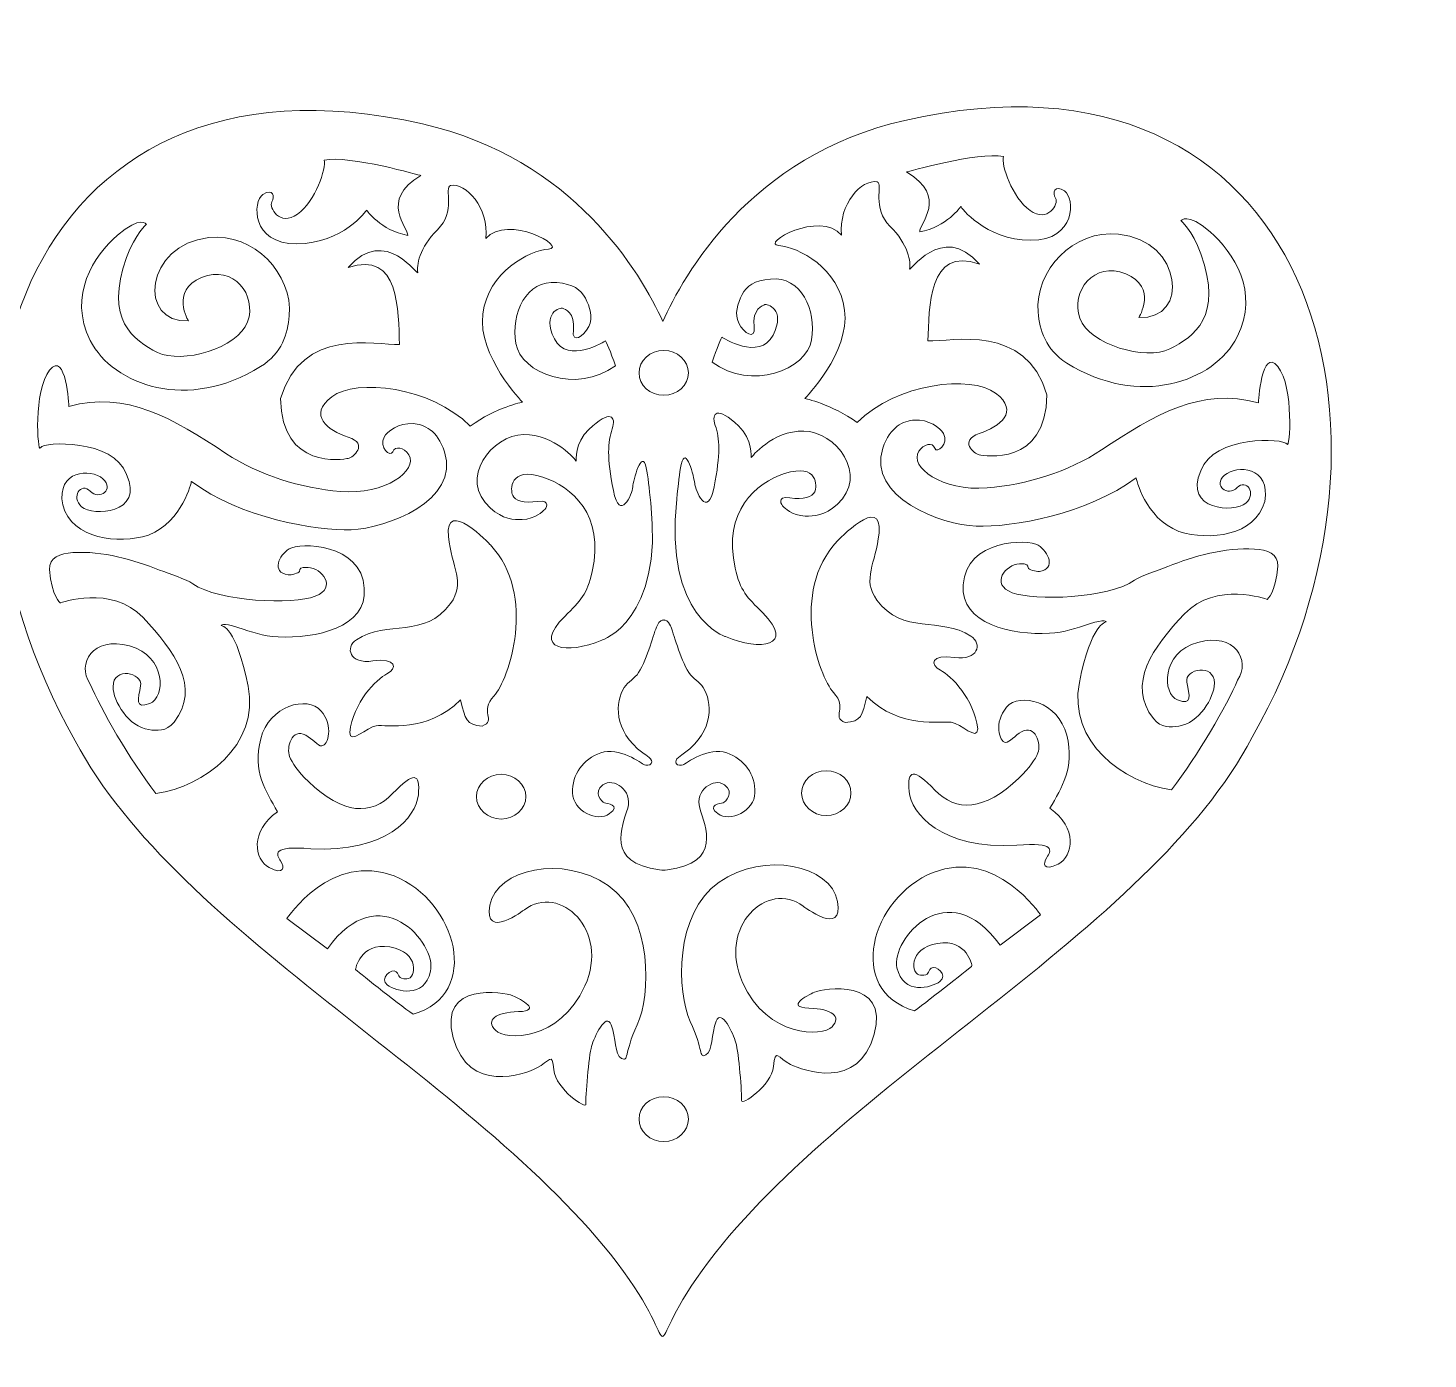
# Model space of a CAD drawing. Header units: millimetres. Extents: x -107 to 108, y -104 to 103.
# Drawn here: x 51.5 to 107.6, y 48.7 to 102 of the extents above; entities that cross this region are included whole.
import ezdxf

# ---------------------------------------------------------------- set-up
doc = ezdxf.new("R2010")
doc.units = ezdxf.units.MM
doc.header["$MEASUREMENT"] = 0
doc.layers.add('layer 1', color=7, linetype='Continuous')

msp = doc.modelspace()

# ---------------------------------------------------------------- linework, layer by layer
at = {"layer": 'layer 1', "color": 23, "lineweight": 9}
for points, knots in [([(76.9535, 90.2838), (76.0746, 92.2173), (73.3918, 96.8215), (67.3271, 98.2044), (67.3271, 98.2044), (51.0942, 101.9057), (46.3744, 85.895), (53.4133, 73.4947), (53.4133, 73.4947), (57.5365, 65.6742), (69.9316, 59.6894), (75.3791, 52.2277), (75.3791, 52.2277), (77.8961, 48.7799), (75.968, 48.7289), (78.5187, 52.2698), (78.5187, 52.2698), (83.9278, 59.7782), (96.4154, 65.7816), (100.5571, 73.637), (100.5571, 73.637), (107.596, 86.0374), (102.8762, 102.048), (86.6433, 98.3468), (86.6433, 98.3468), (80.4237, 96.9285), (77.7614, 92.1227), (76.9535, 90.2838)], [0, 0, 0, 0, 0.125, 0.125, 0.125, 0.125, 0.25, 0.25, 0.25, 0.25, 0.375, 0.375, 0.375, 0.375, 0.5, 0.5, 0.5, 0.5, 0.625, 0.625, 0.625, 0.625, 0.75, 0.75, 0.75, 0.75, 1, 1, 1, 1]), ([(86.7131, 96.2799), (86.7131, 96.2799), (89.5626, 97.0968), (90.5899, 96.9015), (90.5899, 96.9015), (90.4904, 96.5722), (90.9388, 95.2499), (91.656, 94.7349), (91.656, 94.7349), (92.3732, 94.2198), (92.8157, 95.0194), (92.6797, 95.2247), (92.6797, 95.2247), (92.5437, 95.43), (92.6311, 95.796), (93.0391, 95.5192), (93.0391, 95.5192), (93.4472, 95.2425), (93.5249, 93.5372), (91.6792, 93.5462), (91.6792, 93.5462), (89.8336, 93.5551), (88.8816, 94.8943), (88.8816, 94.8943), (88.8816, 94.8943), (88.8816, 94.8943), (88.322, 94.0778), (87.2365, 93.8824), (87.2365, 93.8824), (87.2001, 94.1692), (88.4089, 95.2848), (86.7131, 96.2799)], [0, 0, 0, 0, 0.1111111, 0.1111111, 0.1111111, 0.1111111, 0.2222222, 0.2222222, 0.2222222, 0.2222222, 0.3333333, 0.3333333, 0.3333333, 0.3333333, 0.4444444, 0.4444444, 0.4444444, 0.4444444, 0.5555556, 0.5555556, 0.5555556, 0.5555556, 0.6666667, 0.6666667, 0.6666667, 0.6666667, 0.7777778, 0.7777778, 0.7777778, 0.7777778, 1, 1, 1, 1]), ([(67.2573, 96.1376), (67.2573, 96.1376), (64.4078, 96.9545), (63.3805, 96.7591), (63.3805, 96.7591), (63.48, 96.4298), (63.0316, 95.1075), (62.3144, 94.5925), (62.3144, 94.5925), (61.5972, 94.0775), (61.1547, 94.877), (61.2907, 95.0823), (61.2907, 95.0823), (61.4267, 95.2876), (61.3393, 95.6536), (60.9313, 95.3769), (60.9313, 95.3769), (60.5232, 95.1001), (60.4455, 93.3949), (62.2912, 93.4038), (62.2912, 93.4038), (64.1368, 93.4127), (65.0888, 94.7519), (65.0888, 94.7519), (65.0888, 94.7519), (65.0888, 94.7519), (65.6484, 93.9354), (66.7339, 93.74), (66.7339, 93.74), (66.7703, 94.0268), (65.5615, 95.1424), (67.2573, 96.1376)], [0, 0, 0, 0, 0.1111111, 0.1111111, 0.1111111, 0.1111111, 0.2222222, 0.2222222, 0.2222222, 0.2222222, 0.3333333, 0.3333333, 0.3333333, 0.3333333, 0.4444444, 0.4444444, 0.4444444, 0.4444444, 0.5555556, 0.5555556, 0.5555556, 0.5555556, 0.6666667, 0.6666667, 0.6666667, 0.6666667, 0.7777778, 0.7777778, 0.7777778, 0.7777778, 1, 1, 1, 1]), ([(82.6425, 87.2049), (82.6425, 87.2049), (84.4452, 89.0519), (84.232, 90.739), (84.232, 90.739), (84.0188, 92.4262), (82.3711, 93.2786), (81.5958, 93.3319), (81.5958, 93.3319), (80.8204, 93.3852), (83.2281, 94.7693), (84.1121, 93.7515), (84.1121, 93.7515), (83.9761, 94.9925), (84.9183, 96.0014), (85.5303, 95.8853), (85.5303, 95.8853), (85.7828, 95.7871), (85.3069, 94.8229), (86.0451, 94.1087), (86.0451, 94.1087), (86.7834, 93.3944), (86.8903, 92.6445), (86.832, 92.4034), (86.832, 92.4034), (86.7737, 92.1624), (88.1239, 94.3318), (89.6295, 92.5909), (89.6295, 92.5909), (87.5492, 93.3185), (87.6242, 90.8278), (87.566, 89.5136), (87.566, 89.5136), (88.5352, 89.4781), (91.4816, 90.2418), (92.3344, 87.347), (92.3344, 87.347), (92.2957, 84.47), (89.8145, 84.914), (89.6207, 84.9495), (89.6207, 84.9495), (89.4269, 84.985), (88.7872, 85.5178), (89.6207, 85.802), (89.6207, 85.802), (90.4542, 86.0861), (91.2489, 86.6722), (90.2798, 87.418), (90.2798, 87.418), (89.3106, 88.1639), (86.3061, 87.8265), (84.736, 86.2459), (84.736, 86.2459), (83.7002, 86.9866), (82.6425, 87.2049), (82.6425, 87.2049)], [0, 0, 0, 0, 0.0666667, 0.0666667, 0.0666667, 0.0666667, 0.1333333, 0.1333333, 0.1333333, 0.1333333, 0.2, 0.2, 0.2, 0.2, 0.2666667, 0.2666667, 0.2666667, 0.2666667, 0.3333333, 0.3333333, 0.3333333, 0.3333333, 0.4, 0.4, 0.4, 0.4, 0.4666667, 0.4666667, 0.4666667, 0.4666667, 0.5333333, 0.5333333, 0.5333333, 0.5333333, 0.6, 0.6, 0.6, 0.6, 0.6666667, 0.6666667, 0.6666667, 0.6666667, 0.7333333, 0.7333333, 0.7333333, 0.7333333, 0.8, 0.8, 0.8, 0.8, 0.8666667, 0.8666667, 0.8666667, 0.8666667, 1, 1, 1, 1]), ([(71.3279, 87.0626), (71.3279, 87.0626), (69.5252, 88.9095), (69.7384, 90.5967), (69.7384, 90.5967), (69.9516, 92.2838), (71.5993, 93.1362), (72.3746, 93.1895), (72.3746, 93.1895), (73.15, 93.2428), (70.7423, 94.6269), (69.8583, 93.6091), (69.8583, 93.6091), (69.9943, 94.8502), (69.0521, 95.859), (68.4401, 95.7429), (68.4401, 95.7429), (68.1876, 95.6447), (68.6635, 94.6805), (67.9253, 93.9663), (67.9253, 93.9663), (67.187, 93.2521), (67.0801, 92.5021), (67.1384, 92.2611), (67.1384, 92.2611), (67.1967, 92.02), (65.8465, 94.1894), (64.3409, 92.4485), (64.3409, 92.4485), (66.4212, 93.1761), (66.3462, 90.6855), (66.4044, 89.3713), (66.4044, 89.3713), (65.4352, 89.3358), (62.4888, 90.0994), (61.636, 87.2046), (61.636, 87.2046), (61.6747, 84.3276), (64.1559, 84.7716), (64.3497, 84.8071), (64.3497, 84.8071), (64.5435, 84.8427), (65.1832, 85.3754), (64.3497, 85.6596), (64.3497, 85.6596), (63.5162, 85.9437), (62.7215, 86.5298), (63.6906, 87.2757), (63.6906, 87.2757), (64.6598, 88.0216), (67.6643, 87.6841), (69.2344, 86.1036), (69.2344, 86.1036), (70.2702, 86.8442), (71.3279, 87.0626), (71.3279, 87.0626)], [0, 0, 0, 0, 0.0666667, 0.0666667, 0.0666667, 0.0666667, 0.1333333, 0.1333333, 0.1333333, 0.1333333, 0.2, 0.2, 0.2, 0.2, 0.2666667, 0.2666667, 0.2666667, 0.2666667, 0.3333333, 0.3333333, 0.3333333, 0.3333333, 0.4, 0.4, 0.4, 0.4, 0.4666667, 0.4666667, 0.4666667, 0.4666667, 0.5333333, 0.5333333, 0.5333333, 0.5333333, 0.6, 0.6, 0.6, 0.6, 0.6666667, 0.6666667, 0.6666667, 0.6666667, 0.7333333, 0.7333333, 0.7333333, 0.7333333, 0.8, 0.8, 0.8, 0.8, 0.8666667, 0.8666667, 0.8666667, 0.8666667, 1, 1, 1, 1]), ([(57.953, 90.3125), (57.953, 90.3125), (57.1971, 91.5201), (58.4764, 92.0529), (58.4764, 92.0529), (59.7557, 92.5857), (60.7055, 91.3425), (60.3179, 90.277), (60.3179, 90.277), (59.9302, 89.2114), (57.6816, 88.5721), (56.7125, 89.0516), (56.7125, 89.0516), (55.7433, 89.5311), (54.576, 90.3662), (55.4719, 92.8521), (55.4719, 92.8521), (55.8238, 93.8286), (56.2686, 94.1806), (56.2686, 94.1806), (56.2686, 94.1806), (56.2686, 94.1806), (56.0355, 94.5555), (55.1029, 93.7431), (55.1029, 93.7431), (54.1703, 92.9306), (53.1071, 91.3425), (54.0181, 89.5311), (54.0181, 89.5311), (54.9291, 87.7197), (57.953, 86.6719), (60.8412, 88.4833), (60.8412, 88.4833), (61.6986, 89.0211), (61.9263, 89.8078), (61.9872, 90.5156), (61.9872, 90.5156), (62.1315, 92.1923), (60.5797, 93.8385), (58.7671, 93.6513), (58.7671, 93.6513), (56.1891, 93.3849), (55.9177, 90.1882), (57.953, 90.3125)], [0, 0, 0, 0, 0.0833333, 0.0833333, 0.0833333, 0.0833333, 0.1666667, 0.1666667, 0.1666667, 0.1666667, 0.25, 0.25, 0.25, 0.25, 0.3333333, 0.3333333, 0.3333333, 0.3333333, 0.4166667, 0.4166667, 0.4166667, 0.4166667, 0.5, 0.5, 0.5, 0.5, 0.5833333, 0.5833333, 0.5833333, 0.5833333, 0.6666667, 0.6666667, 0.6666667, 0.6666667, 0.75, 0.75, 0.75, 0.75, 0.8333333, 0.8333333, 0.8333333, 0.8333333, 1, 1, 1, 1]), ([(96.0174, 90.4549), (96.0174, 90.4549), (96.7733, 91.6625), (95.494, 92.1953), (95.494, 92.1953), (94.2147, 92.7281), (93.2649, 91.4849), (93.6525, 90.4194), (93.6525, 90.4194), (94.0402, 89.3538), (96.2888, 88.7145), (97.2579, 89.194), (97.2579, 89.194), (98.2271, 89.6735), (99.3944, 90.5085), (98.4985, 92.9945), (98.4985, 92.9945), (98.1466, 93.971), (97.7018, 94.3229), (97.7018, 94.3229), (97.7018, 94.3229), (97.7018, 94.3229), (97.9349, 94.6979), (98.8675, 93.8854), (98.8675, 93.8854), (99.8001, 93.073), (100.8633, 91.4849), (99.9523, 89.6735), (99.9523, 89.6735), (99.0413, 87.862), (96.0174, 86.8143), (93.1292, 88.6257), (93.1292, 88.6257), (92.2718, 89.1634), (92.0441, 89.9502), (91.9832, 90.658), (91.9832, 90.658), (91.8389, 92.3346), (93.3907, 93.9809), (95.2033, 93.7936), (95.2033, 93.7936), (97.7813, 93.5273), (98.0527, 90.3306), (96.0174, 90.4549)], [0, 0, 0, 0, 0.0833333, 0.0833333, 0.0833333, 0.0833333, 0.1666667, 0.1666667, 0.1666667, 0.1666667, 0.25, 0.25, 0.25, 0.25, 0.3333333, 0.3333333, 0.3333333, 0.3333333, 0.4166667, 0.4166667, 0.4166667, 0.4166667, 0.5, 0.5, 0.5, 0.5, 0.5833333, 0.5833333, 0.5833333, 0.5833333, 0.6666667, 0.6666667, 0.6666667, 0.6666667, 0.75, 0.75, 0.75, 0.75, 0.8333333, 0.8333333, 0.8333333, 0.8333333, 1, 1, 1, 1]), ([(74.6584, 89.5163), (74.6584, 89.5163), (73.1417, 88.547), (72.6074, 89.6005), (72.6074, 89.6005), (72.0731, 90.654), (72.8696, 90.8683), (72.9376, 90.8236), (72.9376, 90.8236), (73.0057, 90.779), (73.4525, 90.6718), (73.3651, 89.9308), (73.3651, 89.9308), (73.3009, 89.3867), (73.7763, 89.6754), (73.9834, 90.0864), (73.9834, 90.0864), (74.1642, 90.4454), (74.0215, 90.883), (73.8463, 91.2234), (73.8463, 91.2234), (73.6635, 91.5783), (73.3577, 91.7885), (72.7045, 91.8503), (72.7045, 91.8503), (71.4806, 91.9664), (70.8588, 90.6183), (71.0628, 89.413), (71.0628, 89.413), (71.2669, 88.2077), (73.4795, 87.3645), (75.0496, 88.5188), (75.0496, 88.5188), (74.8712, 89.0572), (74.6584, 89.5163), (74.6584, 89.5163)], [0, 0, 0, 0, 0.1, 0.1, 0.1, 0.1, 0.2, 0.2, 0.2, 0.2, 0.3, 0.3, 0.3, 0.3, 0.4, 0.4, 0.4, 0.4, 0.5, 0.5, 0.5, 0.5, 0.6, 0.6, 0.6, 0.6, 0.7, 0.7, 0.7, 0.7, 0.8, 0.8, 0.8, 0.8, 1, 1, 1, 1]), ([(79.312, 89.6587), (79.312, 89.6587), (80.8287, 88.6893), (81.363, 89.7428), (81.363, 89.7428), (81.8973, 90.7964), (81.1008, 91.0106), (81.0328, 90.966), (81.0328, 90.966), (80.9647, 90.9214), (80.5179, 90.8142), (80.6053, 90.0732), (80.6053, 90.0732), (80.6695, 89.5291), (80.1941, 89.8178), (79.987, 90.2288), (79.987, 90.2288), (79.8062, 90.5877), (79.9489, 91.0254), (80.1241, 91.3657), (80.1241, 91.3657), (80.3069, 91.7207), (80.6128, 91.9308), (81.2659, 91.9927), (81.2659, 91.9927), (82.4898, 92.1087), (83.1116, 90.7607), (82.9076, 89.5554), (82.9076, 89.5554), (82.7035, 88.3501), (80.4909, 87.5068), (78.9208, 88.6612), (78.9208, 88.6612), (79.0992, 89.1995), (79.312, 89.6587), (79.312, 89.6587)], [0, 0, 0, 0, 0.1, 0.1, 0.1, 0.1, 0.2, 0.2, 0.2, 0.2, 0.3, 0.3, 0.3, 0.3, 0.4, 0.4, 0.4, 0.4, 0.5, 0.5, 0.5, 0.5, 0.6, 0.6, 0.6, 0.6, 0.7, 0.7, 0.7, 0.7, 0.8, 0.8, 0.8, 0.8, 1, 1, 1, 1]), ([(58.0693, 83.8837), (58.0693, 83.8837), (57.7303, 82.2857), (56.3537, 81.7342), (56.3537, 81.7342), (55.1132, 81.3613), (53.3109, 81.5484), (52.9132, 82.9424), (52.9132, 82.9424), (52.6612, 84.3454), (54.0375, 84.4164), (54.5221, 83.9902), (54.5221, 83.9902), (55.0067, 83.564), (54.3864, 83.12), (54.0181, 83.493), (54.0181, 83.493), (53.6498, 83.8659), (53.2234, 83.2621), (53.6692, 82.8714), (53.6692, 82.8714), (54.115, 82.4807), (56.1891, 82.5695), (55.4719, 84.1678), (55.4719, 84.1678), (54.9586, 85.5965), (52.1379, 85.482), (52.0216, 85.2334), (52.0216, 85.2334), (51.9053, 84.9847), (51.7308, 87.5243), (52.3899, 88.3412), (52.3899, 88.3412), (53.0489, 89.1582), (53.1652, 86.885), (53.1652, 86.885), (53.1652, 86.885), (55.4331, 87.5407), (57.3384, 86.4104), (59.4514, 85.0053), (59.4514, 85.0053), (60.7704, 84.1282), (62.458, 83.6103), (64.0344, 83.4826), (64.0344, 83.4826), (65.8485, 83.3357), (67.1564, 84.3279), (66.7727, 84.9492), (66.7727, 84.9492), (66.5819, 85.2477), (66.2105, 85.3222), (66.133, 85.0735), (66.133, 85.0735), (66.0555, 84.8249), (65.5515, 85.2511), (65.7841, 85.6596), (65.7841, 85.6596), (65.9149, 85.8893), (66.3754, 86.2363), (66.9436, 86.1999), (66.9436, 86.1999), (67.3855, 86.1716), (67.9272, 85.9359), (68.2071, 85.0735), (68.2071, 85.0735), (68.8468, 83.1022), (65.8616, 82.0012), (64.466, 81.9479), (64.466, 81.9479), (63.0704, 81.8946), (60.0077, 82.4274), (58.0693, 83.8837)], [0, 0, 0, 0, 0.0526316, 0.0526316, 0.0526316, 0.0526316, 0.1052632, 0.1052632, 0.1052632, 0.1052632, 0.1578947, 0.1578947, 0.1578947, 0.1578947, 0.2105263, 0.2105263, 0.2105263, 0.2105263, 0.2631579, 0.2631579, 0.2631579, 0.2631579, 0.3157895, 0.3157895, 0.3157895, 0.3157895, 0.3684211, 0.3684211, 0.3684211, 0.3684211, 0.4210526, 0.4210526, 0.4210526, 0.4210526, 0.4736842, 0.4736842, 0.4736842, 0.4736842, 0.5263158, 0.5263158, 0.5263158, 0.5263158, 0.5789474, 0.5789474, 0.5789474, 0.5789474, 0.6315789, 0.6315789, 0.6315789, 0.6315789, 0.6842105, 0.6842105, 0.6842105, 0.6842105, 0.7368421, 0.7368421, 0.7368421, 0.7368421, 0.7894737, 0.7894737, 0.7894737, 0.7894737, 0.8421053, 0.8421053, 0.8421053, 0.8421053, 0.8947368, 0.8947368, 0.8947368, 0.8947368, 1, 1, 1, 1]), ([(95.9011, 84.026), (95.9011, 84.026), (96.2401, 82.4281), (97.6167, 81.8766), (97.6167, 81.8766), (98.8572, 81.5036), (100.6595, 81.6907), (101.0572, 83.0848), (101.0572, 83.0848), (101.3092, 84.4878), (99.9329, 84.5588), (99.4483, 84.1326), (99.4483, 84.1326), (98.9637, 83.7064), (99.584, 83.2624), (99.9523, 83.6353), (99.9523, 83.6353), (100.3206, 84.0083), (100.747, 83.4045), (100.3012, 83.0137), (100.3012, 83.0137), (99.8554, 82.623), (97.7813, 82.7118), (98.4985, 84.3102), (98.4985, 84.3102), (99.0118, 85.7389), (101.8325, 85.6244), (101.9488, 85.3757), (101.9488, 85.3757), (102.0651, 85.1271), (102.2396, 87.6667), (101.5805, 88.4836), (101.5805, 88.4836), (100.9215, 89.3005), (100.8052, 87.0273), (100.8052, 87.0273), (100.8052, 87.0273), (98.5373, 87.6831), (96.632, 86.5528), (94.519, 85.1477), (94.519, 85.1477), (93.2, 84.2706), (91.5124, 83.7527), (89.936, 83.625), (89.936, 83.625), (88.1219, 83.478), (86.814, 84.4703), (87.1977, 85.0916), (87.1977, 85.0916), (87.3885, 85.39), (87.7599, 85.4645), (87.8374, 85.2159), (87.8374, 85.2159), (87.9149, 84.9673), (88.4189, 85.3935), (88.1863, 85.802), (88.1863, 85.802), (88.0555, 86.0317), (87.595, 86.3787), (87.0268, 86.3423), (87.0268, 86.3423), (86.5849, 86.3139), (86.0432, 86.0783), (85.7633, 85.2159), (85.7633, 85.2159), (85.1237, 83.2446), (88.1088, 82.1435), (89.5044, 82.0903), (89.5044, 82.0903), (90.9, 82.037), (93.9627, 82.5698), (95.9011, 84.026)], [0, 0, 0, 0, 0.0526316, 0.0526316, 0.0526316, 0.0526316, 0.1052632, 0.1052632, 0.1052632, 0.1052632, 0.1578947, 0.1578947, 0.1578947, 0.1578947, 0.2105263, 0.2105263, 0.2105263, 0.2105263, 0.2631579, 0.2631579, 0.2631579, 0.2631579, 0.3157895, 0.3157895, 0.3157895, 0.3157895, 0.3684211, 0.3684211, 0.3684211, 0.3684211, 0.4210526, 0.4210526, 0.4210526, 0.4210526, 0.4736842, 0.4736842, 0.4736842, 0.4736842, 0.5263158, 0.5263158, 0.5263158, 0.5263158, 0.5789474, 0.5789474, 0.5789474, 0.5789474, 0.6315789, 0.6315789, 0.6315789, 0.6315789, 0.6842105, 0.6842105, 0.6842105, 0.6842105, 0.7368421, 0.7368421, 0.7368421, 0.7368421, 0.7894737, 0.7894737, 0.7894737, 0.7894737, 0.8421053, 0.8421053, 0.8421053, 0.8421053, 0.8947368, 0.8947368, 0.8947368, 0.8947368, 1, 1, 1, 1]), ([(76.9852, 89.1293), (77.5311, 89.1293), (77.9738, 88.7277), (77.9738, 88.2325), (77.9738, 88.2325), (77.9738, 87.7373), (77.5311, 87.3356), (76.9852, 87.3356), (76.9852, 87.3356), (76.4393, 87.3356), (75.9966, 87.7373), (75.9966, 88.2325), (75.9966, 88.2325), (75.9966, 88.7277), (76.4393, 89.1293), (76.9852, 89.1293)], [0, 0, 0, 0, 0.2, 0.2, 0.2, 0.2, 0.4, 0.4, 0.4, 0.4, 0.6, 0.6, 0.6, 0.6, 1, 1, 1, 1]), ([(79.4636, 77.6682), (79.4636, 77.6682), (76.9824, 78.4496), (77.5058, 83.1736), (77.5058, 83.1736), (77.5712, 83.7641), (77.6116, 84.2241), (77.6862, 84.568), (77.6862, 84.568), (77.8637, 85.3851), (78.2085, 84.0401), (78.2254, 83.8058), (78.2254, 83.8058), (78.2449, 83.5379), (78.7403, 82.3416), (79.0026, 83.6629), (79.0026, 83.6629), (79.2648, 84.9842), (79.226, 85.6092), (79.0511, 86.127), (79.0511, 86.127), (78.8762, 86.6449), (79.1289, 86.9216), (79.9837, 86.1092), (79.9837, 86.1092), (80.5568, 85.5735), (80.4888, 84.8414), (80.4888, 84.8414), (80.4888, 84.8414), (80.4888, 84.8414), (81.3339, 85.9217), (82.5967, 85.9039), (82.5967, 85.9039), (83.8595, 85.886), (85.2389, 84.1451), (83.9275, 82.9576), (83.9275, 82.9576), (83.4358, 82.5124), (82.9864, 82.4849), (82.6559, 82.4984), (82.6559, 82.4984), (82.1049, 82.521), (81.8232, 82.8405), (81.7807, 82.8684), (81.7807, 82.8684), (81.7127, 82.913), (81.4699, 83.3058), (82.0333, 83.2254), (82.0333, 83.2254), (82.5967, 83.1451), (82.9367, 83.2612), (83.0338, 83.4665), (83.0338, 83.4665), (83.1309, 83.6719), (83.1795, 84.636), (81.8293, 84.1986), (81.8293, 84.1986), (80.678, 83.8215), (79.3384, 82.697), (79.8496, 80.4122), (79.8496, 80.4122), (80.0564, 79.4881), (80.3056, 79.2652), (80.9488, 78.6202), (80.9488, 78.6202), (82.2792, 77.2862), (80.8585, 77.0738), (79.4636, 77.6682)], [0, 0, 0, 0, 0.0555556, 0.0555556, 0.0555556, 0.0555556, 0.1111111, 0.1111111, 0.1111111, 0.1111111, 0.1666667, 0.1666667, 0.1666667, 0.1666667, 0.2222222, 0.2222222, 0.2222222, 0.2222222, 0.2777778, 0.2777778, 0.2777778, 0.2777778, 0.3333333, 0.3333333, 0.3333333, 0.3333333, 0.3888889, 0.3888889, 0.3888889, 0.3888889, 0.4444444, 0.4444444, 0.4444444, 0.4444444, 0.5, 0.5, 0.5, 0.5, 0.5555556, 0.5555556, 0.5555556, 0.5555556, 0.6111111, 0.6111111, 0.6111111, 0.6111111, 0.6666667, 0.6666667, 0.6666667, 0.6666667, 0.7222222, 0.7222222, 0.7222222, 0.7222222, 0.7777778, 0.7777778, 0.7777778, 0.7777778, 0.8333333, 0.8333333, 0.8333333, 0.8333333, 0.8888889, 0.8888889, 0.8888889, 0.8888889, 1, 1, 1, 1]), ([(74.5068, 77.5258), (74.5068, 77.5258), (76.988, 78.3072), (76.4646, 83.0312), (76.4646, 83.0312), (76.3992, 83.6217), (76.3588, 84.0817), (76.2842, 84.4257), (76.2842, 84.4257), (76.1067, 85.2428), (75.7619, 83.8978), (75.745, 83.6634), (75.745, 83.6634), (75.7255, 83.3956), (75.2301, 82.1993), (74.9678, 83.5206), (74.9678, 83.5206), (74.7056, 84.8419), (74.7444, 85.4668), (74.9193, 85.9847), (74.9193, 85.9847), (75.0942, 86.5025), (74.8415, 86.7792), (73.9867, 85.9668), (73.9867, 85.9668), (73.4136, 85.4312), (73.4816, 84.6991), (73.4816, 84.6991), (73.4816, 84.6991), (73.4816, 84.6991), (72.6365, 85.7794), (71.3737, 85.7615), (71.3737, 85.7615), (70.1109, 85.7436), (68.7315, 84.0027), (70.0429, 82.8153), (70.0429, 82.8153), (70.5346, 82.37), (70.984, 82.3425), (71.3145, 82.3561), (71.3145, 82.3561), (71.8655, 82.3787), (72.1472, 82.6981), (72.1897, 82.726), (72.1897, 82.726), (72.2577, 82.7706), (72.5005, 83.1634), (71.9371, 83.0831), (71.9371, 83.0831), (71.3737, 83.0027), (71.0337, 83.1188), (70.9366, 83.3241), (70.9366, 83.3241), (70.8395, 83.5295), (70.7909, 84.4937), (72.1411, 84.0562), (72.1411, 84.0562), (73.2924, 83.6791), (74.632, 82.5546), (74.1208, 80.2698), (74.1208, 80.2698), (73.914, 79.3457), (73.6648, 79.1229), (73.0216, 78.4779), (73.0216, 78.4779), (71.6912, 77.1439), (73.1119, 76.9314), (74.5068, 77.5258)], [0, 0, 0, 0, 0.0555556, 0.0555556, 0.0555556, 0.0555556, 0.1111111, 0.1111111, 0.1111111, 0.1111111, 0.1666667, 0.1666667, 0.1666667, 0.1666667, 0.2222222, 0.2222222, 0.2222222, 0.2222222, 0.2777778, 0.2777778, 0.2777778, 0.2777778, 0.3333333, 0.3333333, 0.3333333, 0.3333333, 0.3888889, 0.3888889, 0.3888889, 0.3888889, 0.4444444, 0.4444444, 0.4444444, 0.4444444, 0.5, 0.5, 0.5, 0.5, 0.5555556, 0.5555556, 0.5555556, 0.5555556, 0.6111111, 0.6111111, 0.6111111, 0.6111111, 0.6666667, 0.6666667, 0.6666667, 0.6666667, 0.7222222, 0.7222222, 0.7222222, 0.7222222, 0.7777778, 0.7777778, 0.7777778, 0.7777778, 0.8333333, 0.8333333, 0.8333333, 0.8333333, 0.8888889, 0.8888889, 0.8888889, 0.8888889, 1, 1, 1, 1]), ([(70.0429, 81.3421), (70.0429, 81.3421), (68.2069, 83.2884), (68.3624, 81.6725), (68.3624, 81.6725), (68.4813, 80.4353), (69.0657, 79.8382), (68.4458, 78.9887), (68.4458, 78.9887), (67.411, 77.5705), (65.9161, 78.3463), (64.6792, 77.5436), (64.6792, 77.5436), (64.214, 77.2417), (64.3885, 76.5491), (65.3383, 76.6912), (65.3383, 76.6912), (66.2881, 76.8332), (66.3268, 76.3892), (65.9004, 76.1761), (65.9004, 76.1761), (65.474, 75.963), (64.5435, 75.0218), (64.4078, 73.8319), (64.4078, 73.8319), (64.4179, 73.3206), (65.0863, 74.045), (65.474, 74.0983), (65.474, 74.0983), (65.8616, 74.1516), (67.5093, 73.7964), (68.8468, 75.1283), (68.8468, 75.1283), (69.0406, 74.3469), (69.0653, 74.1295), (69.719, 74.0805), (69.719, 74.0805), (70.3, 74.3351), (69.5833, 74.6488), (70.1842, 75.2882), (70.1842, 75.2882), (70.7851, 75.9275), (71.9288, 79.3195), (70.0429, 81.3421)], [0, 0, 0, 0, 0.0833333, 0.0833333, 0.0833333, 0.0833333, 0.1666667, 0.1666667, 0.1666667, 0.1666667, 0.25, 0.25, 0.25, 0.25, 0.3333333, 0.3333333, 0.3333333, 0.3333333, 0.4166667, 0.4166667, 0.4166667, 0.4166667, 0.5, 0.5, 0.5, 0.5, 0.5833333, 0.5833333, 0.5833333, 0.5833333, 0.6666667, 0.6666667, 0.6666667, 0.6666667, 0.75, 0.75, 0.75, 0.75, 0.8333333, 0.8333333, 0.8333333, 0.8333333, 1, 1, 1, 1]), ([(83.9275, 81.4845), (83.9275, 81.4845), (85.7635, 83.4308), (85.608, 81.8148), (85.608, 81.8148), (85.4891, 80.5777), (84.9047, 79.9805), (85.5246, 79.1311), (85.5246, 79.1311), (86.5594, 77.7129), (88.0543, 78.4886), (89.2912, 77.686), (89.2912, 77.686), (89.7564, 77.3841), (89.5819, 76.6914), (88.6321, 76.8335), (88.6321, 76.8335), (87.6823, 76.9756), (87.6436, 76.5316), (88.07, 76.3185), (88.07, 76.3185), (88.4964, 76.1054), (89.4269, 75.1642), (89.5626, 73.9743), (89.5626, 73.9743), (89.5525, 73.463), (88.8841, 74.1874), (88.4964, 74.2407), (88.4964, 74.2407), (88.1088, 74.2939), (86.4611, 73.9388), (85.1237, 75.2707), (85.1237, 75.2707), (84.9298, 74.4893), (84.9051, 74.2719), (84.2514, 74.2229), (84.2514, 74.2229), (83.6704, 74.4774), (84.3871, 74.7912), (83.7862, 75.4305), (83.7862, 75.4305), (83.1853, 76.0699), (82.0416, 79.4619), (83.9275, 81.4845)], [0, 0, 0, 0, 0.0833333, 0.0833333, 0.0833333, 0.0833333, 0.1666667, 0.1666667, 0.1666667, 0.1666667, 0.25, 0.25, 0.25, 0.25, 0.3333333, 0.3333333, 0.3333333, 0.3333333, 0.4166667, 0.4166667, 0.4166667, 0.4166667, 0.5, 0.5, 0.5, 0.5, 0.5833333, 0.5833333, 0.5833333, 0.5833333, 0.6666667, 0.6666667, 0.6666667, 0.6666667, 0.75, 0.75, 0.75, 0.75, 0.8333333, 0.8333333, 0.8333333, 0.8333333, 1, 1, 1, 1]), ([(53.325, 81.0343), (52.8131, 81.0031), (52.3548, 80.8404), (52.3899, 80.3496), (52.3899, 80.3496), (52.4674, 79.2662), (52.8163, 79.0176), (52.8163, 79.0176), (52.8163, 79.0176), (52.8163, 79.0176), (54.871, 79.7635), (56.1309, 78.4316), (56.1309, 78.4316), (57.3909, 77.0996), (58.457, 75.6256), (57.3715, 74.2404), (57.3715, 74.2404), (57.0662, 73.8508), (56.6714, 73.8978), (56.3594, 73.9409), (56.3594, 73.9409), (55.5622, 74.0509), (54.9291, 75.074), (54.9291, 75.6611), (54.9291, 75.6611), (54.9291, 76.478), (56.1309, 76.2294), (56.034, 75.6966), (56.034, 75.6966), (55.9371, 75.1639), (55.782, 74.7554), (56.4023, 74.9863), (56.4023, 74.9863), (57.0226, 75.2171), (57.0808, 76.8865), (55.5882, 77.295), (55.5882, 77.295), (54.0956, 77.7034), (53.4754, 76.5668), (53.9987, 75.7854), (53.9987, 75.7854), (54.4444, 74.763), (55.5728, 72.7791), (56.6495, 71.3843), (56.6495, 71.3843), (58.5756, 71.6538), (60.8034, 73.3049), (60.3375, 75.6879), (60.3375, 75.6879), (59.8717, 78.0709), (59.2711, 78.1119), (59.2711, 78.1119), (59.2711, 78.1119), (59.2488, 78.1127), (59.2808, 78.2441), (59.9339, 78.0338), (59.9339, 78.0338), (60.492, 77.8542), (60.9248, 77.6892), (61.537, 77.6586), (61.537, 77.6586), (63.0261, 77.5842), (65.1256, 78.022), (64.9894, 79.6037), (64.9894, 79.6037), (64.8926, 81.4139), (62.3919, 81.4506), (61.9849, 81.1842), (61.9849, 81.1842), (61.5778, 80.9179), (61.2518, 80.2497), (61.9393, 80.1389), (61.9393, 80.1389), (62.0669, 80.1229), (62.3801, 80.2148), (62.3927, 80.2808), (62.3927, 80.2808), (62.4139, 80.391), (62.4016, 80.4494), (62.7408, 80.4384), (62.7408, 80.4384), (63.2836, 80.4206), (63.9233, 79.6214), (63.0316, 79.284), (63.0316, 79.284), (62.1399, 78.9466), (59.1742, 79.0531), (58.1275, 79.7813), (58.1275, 79.7813), (57.8331, 79.986), (57.2192, 80.1632), (56.7947, 80.3333), (56.7947, 80.3333), (55.7499, 80.7519), (54.5053, 81.106), (53.325, 81.0343)], [0, 0, 0, 0, 0.04, 0.04, 0.04, 0.04, 0.08, 0.08, 0.08, 0.08, 0.12, 0.12, 0.12, 0.12, 0.16, 0.16, 0.16, 0.16, 0.2, 0.2, 0.2, 0.2, 0.24, 0.24, 0.24, 0.24, 0.28, 0.28, 0.28, 0.28, 0.32, 0.32, 0.32, 0.32, 0.36, 0.36, 0.36, 0.36, 0.4, 0.4, 0.4, 0.4, 0.44, 0.44, 0.44, 0.44, 0.48, 0.48, 0.48, 0.48, 0.52, 0.52, 0.52, 0.52, 0.56, 0.56, 0.56, 0.56, 0.6, 0.6, 0.6, 0.6, 0.64, 0.64, 0.64, 0.64, 0.68, 0.68, 0.68, 0.68, 0.72, 0.72, 0.72, 0.72, 0.76, 0.76, 0.76, 0.76, 0.8, 0.8, 0.8, 0.8, 0.84, 0.84, 0.84, 0.84, 0.88, 0.88, 0.88, 0.88, 0.92, 0.92, 0.92, 0.92, 1, 1, 1, 1]), ([(100.6454, 81.1766), (101.1573, 81.1455), (101.6156, 80.9828), (101.5805, 80.4919), (101.5805, 80.4919), (101.503, 79.4086), (101.1541, 79.16), (101.1541, 79.16), (101.1541, 79.16), (101.1541, 79.16), (99.0994, 79.9059), (97.8395, 78.5739), (97.8395, 78.5739), (96.5795, 77.242), (95.5134, 75.768), (96.5989, 74.3827), (96.5989, 74.3827), (96.9042, 73.9932), (97.299, 74.0402), (97.611, 74.0832), (97.611, 74.0832), (98.4082, 74.1932), (99.0413, 75.2164), (99.0413, 75.8035), (99.0413, 75.8035), (99.0413, 76.6204), (97.8395, 76.3718), (97.9364, 75.839), (97.9364, 75.839), (98.0333, 75.3062), (98.1884, 74.8978), (97.5681, 75.1286), (97.5681, 75.1286), (96.9478, 75.3595), (96.8897, 77.0289), (98.3822, 77.4373), (98.3822, 77.4373), (99.8748, 77.8458), (100.495, 76.7092), (99.9717, 75.9278), (99.9717, 75.9278), (99.526, 74.9053), (98.3976, 72.9215), (97.3209, 71.5266), (97.3209, 71.5266), (95.3948, 71.7962), (93.167, 73.4473), (93.6329, 75.8303), (93.6329, 75.8303), (94.0987, 78.2133), (94.6993, 78.2543), (94.6993, 78.2543), (94.6993, 78.2543), (94.7216, 78.2551), (94.6896, 78.3865), (94.0365, 78.1762), (94.0365, 78.1762), (93.4784, 77.9966), (93.0456, 77.8316), (92.4334, 77.801), (92.4334, 77.801), (90.9443, 77.7266), (88.8448, 78.1644), (88.981, 79.746), (88.981, 79.746), (89.0778, 81.5563), (91.5785, 81.593), (91.9855, 81.3266), (91.9855, 81.3266), (92.3926, 81.0602), (92.7186, 80.3921), (92.0311, 80.2813), (92.0311, 80.2813), (91.9035, 80.2653), (91.5903, 80.3571), (91.5777, 80.4232), (91.5777, 80.4232), (91.5565, 80.5334), (91.5688, 80.5918), (91.2296, 80.5807), (91.2296, 80.5807), (90.6868, 80.563), (90.0472, 79.7638), (90.9388, 79.4264), (90.9388, 79.4264), (91.8305, 79.0889), (94.7962, 79.1955), (95.8429, 79.9236), (95.8429, 79.9236), (96.1373, 80.1284), (96.7512, 80.3056), (97.1757, 80.4756), (97.1757, 80.4756), (98.2205, 80.8943), (99.4651, 81.2484), (100.6454, 81.1766)], [0, 0, 0, 0, 0.04, 0.04, 0.04, 0.04, 0.08, 0.08, 0.08, 0.08, 0.12, 0.12, 0.12, 0.12, 0.16, 0.16, 0.16, 0.16, 0.2, 0.2, 0.2, 0.2, 0.24, 0.24, 0.24, 0.24, 0.28, 0.28, 0.28, 0.28, 0.32, 0.32, 0.32, 0.32, 0.36, 0.36, 0.36, 0.36, 0.4, 0.4, 0.4, 0.4, 0.44, 0.44, 0.44, 0.44, 0.48, 0.48, 0.48, 0.48, 0.52, 0.52, 0.52, 0.52, 0.56, 0.56, 0.56, 0.56, 0.6, 0.6, 0.6, 0.6, 0.64, 0.64, 0.64, 0.64, 0.68, 0.68, 0.68, 0.68, 0.72, 0.72, 0.72, 0.72, 0.76, 0.76, 0.76, 0.76, 0.8, 0.8, 0.8, 0.8, 0.84, 0.84, 0.84, 0.84, 0.88, 0.88, 0.88, 0.88, 0.92, 0.92, 0.92, 0.92, 1, 1, 1, 1]), ([(76.9739, 78.3348), (76.976, 78.3331), (76.9798, 78.3326), (76.9851, 78.3324), (76.9851, 78.3324), (76.9904, 78.3326), (76.9944, 78.3331), (76.9965, 78.3348), (76.9965, 78.3348), (76.9965, 78.3348), (76.9965, 78.3324), (76.9965, 78.3324), (76.9965, 78.3324), (77.045, 78.3331), (77.1562, 78.333), (77.2532, 78.1041), (77.2532, 78.1041), (77.3755, 77.8379), (77.6307, 76.7976), (77.99, 76.231), (77.99, 76.231), (78.1495, 75.9794), (78.4157, 75.871), (78.5702, 75.6259), (78.5702, 75.6259), (78.9193, 75.0726), (79.0285, 73.9057), (77.8224, 73.0058), (77.8224, 73.0058), (77.7079, 72.9204), (77.38, 72.7574), (77.4859, 72.5802), (77.4859, 72.5802), (77.5357, 72.497), (77.6976, 72.4965), (77.7583, 72.53), (77.7583, 72.53), (77.8555, 72.5835), (78.7977, 73.2709), (79.5068, 73.0121), (79.5068, 73.0121), (80.2159, 72.7532), (80.6575, 72.152), (80.638, 71.411), (80.638, 71.411), (80.6186, 70.67), (79.6331, 70.2265), (79.1571, 70.5747), (79.1571, 70.5747), (78.6811, 70.923), (79.264, 70.9854), (79.3611, 71.0122), (79.3611, 71.0122), (79.4582, 71.039), (79.8371, 71.414), (79.4194, 71.7265), (79.4194, 71.7265), (79.0017, 72.0389), (78.2149, 71.5122), (78.4286, 70.789), (78.4286, 70.789), (78.6401, 70.0733), (79.3411, 68.5905), (77.1332, 68.3265), (77.1332, 68.3265), (76.9754, 68.3077), (76.9744, 68.3101), (76.821, 68.3285), (76.821, 68.3285), (74.6319, 68.5918), (75.3309, 70.075), (75.5418, 70.789), (75.5418, 70.789), (75.7555, 71.5122), (74.9687, 72.0389), (74.551, 71.7265), (74.551, 71.7265), (74.1333, 71.414), (74.5122, 71.039), (74.6093, 71.0122), (74.6093, 71.0122), (74.7064, 70.9854), (75.2893, 70.923), (74.8133, 70.5747), (74.8133, 70.5747), (74.3373, 70.2265), (73.3518, 70.67), (73.3324, 71.411), (73.3324, 71.411), (73.3129, 72.152), (73.7545, 72.7532), (74.4636, 73.0121), (74.4636, 73.0121), (75.1727, 73.2709), (76.115, 72.5835), (76.2121, 72.53), (76.2121, 72.53), (76.2728, 72.4965), (76.4347, 72.497), (76.4845, 72.5802), (76.4845, 72.5802), (76.5904, 72.7574), (76.2625, 72.9204), (76.148, 73.0058), (76.148, 73.0058), (74.9419, 73.9057), (75.0511, 75.0726), (75.4002, 75.6259), (75.4002, 75.6259), (75.5547, 75.871), (75.8209, 75.9794), (75.9804, 76.231), (75.9804, 76.231), (76.3397, 76.7976), (76.5949, 77.8379), (76.7172, 78.1041), (76.7172, 78.1041), (76.8143, 78.3332), (76.9255, 78.3331), (76.9739, 78.3324), (76.9739, 78.3324), (76.9739, 78.3324), (76.9739, 78.3348), (76.9739, 78.3348)], [0, 0, 0, 0, 0.03125, 0.03125, 0.03125, 0.03125, 0.0625, 0.0625, 0.0625, 0.0625, 0.09375, 0.09375, 0.09375, 0.09375, 0.125, 0.125, 0.125, 0.125, 0.15625, 0.15625, 0.15625, 0.15625, 0.1875, 0.1875, 0.1875, 0.1875, 0.21875, 0.21875, 0.21875, 0.21875, 0.25, 0.25, 0.25, 0.25, 0.28125, 0.28125, 0.28125, 0.28125, 0.3125, 0.3125, 0.3125, 0.3125, 0.34375, 0.34375, 0.34375, 0.34375, 0.375, 0.375, 0.375, 0.375, 0.40625, 0.40625, 0.40625, 0.40625, 0.4375, 0.4375, 0.4375, 0.4375, 0.46875, 0.46875, 0.46875, 0.46875, 0.5, 0.5, 0.5, 0.5, 0.53125, 0.53125, 0.53125, 0.53125, 0.5625, 0.5625, 0.5625, 0.5625, 0.59375, 0.59375, 0.59375, 0.59375, 0.625, 0.625, 0.625, 0.625, 0.65625, 0.65625, 0.65625, 0.65625, 0.6875, 0.6875, 0.6875, 0.6875, 0.71875, 0.71875, 0.71875, 0.71875, 0.75, 0.75, 0.75, 0.75, 0.78125, 0.78125, 0.78125, 0.78125, 0.8125, 0.8125, 0.8125, 0.8125, 0.84375, 0.84375, 0.84375, 0.84375, 0.875, 0.875, 0.875, 0.875, 0.90625, 0.90625, 0.90625, 0.90625, 0.9375, 0.9375, 0.9375, 0.9375, 1, 1, 1, 1]), ([(62, 72.8641), (62.1008, 72.6087), (62.3234, 72.2791), (62.7575, 71.8606), (62.7575, 71.8606), (64.1465, 70.5215), (65.2832, 70.4947), (66.1282, 71.3785), (66.1282, 71.3785), (66.9733, 72.2624), (67.2452, 72.2178), (67.1579, 71.325), (67.1579, 71.325), (67.0705, 70.4322), (65.8853, 69.0037), (62.8449, 69.1644), (62.8449, 69.1644), (61.2713, 69.3162), (61.4655, 68.9323), (61.6404, 68.6823), (61.6404, 68.6823), (61.8152, 68.4323), (61.786, 68.102), (61.1838, 68.4145), (61.1838, 68.4145), (60.5816, 68.7269), (60.4067, 69.8787), (61.5141, 70.6465), (61.5141, 70.6465), (61.0478, 71.5035), (60.5136, 72.2356), (60.8438, 73.5748), (60.8438, 73.5748), (61.1741, 74.914), (62.7287, 75.3097), (63.2529, 74.6997), (63.2529, 74.6997), (63.777, 74.0898), (63.5443, 73.307), (63.2917, 73.2891), (63.2917, 73.2891), (63.1418, 73.2785), (62.9028, 73.5764), (62.652, 73.7155), (62.652, 73.7155), (62.0891, 74.0276), (61.8611, 73.2158), (62, 72.8641)], [0, 0, 0, 0, 0.0769231, 0.0769231, 0.0769231, 0.0769231, 0.1538462, 0.1538462, 0.1538462, 0.1538462, 0.2307692, 0.2307692, 0.2307692, 0.2307692, 0.3076923, 0.3076923, 0.3076923, 0.3076923, 0.3846154, 0.3846154, 0.3846154, 0.3846154, 0.4615385, 0.4615385, 0.4615385, 0.4615385, 0.5384615, 0.5384615, 0.5384615, 0.5384615, 0.6153846, 0.6153846, 0.6153846, 0.6153846, 0.6923077, 0.6923077, 0.6923077, 0.6923077, 0.7692308, 0.7692308, 0.7692308, 0.7692308, 0.8461538, 0.8461538, 0.8461538, 0.8461538, 1, 1, 1, 1]), ([(91.9704, 73.0064), (91.8696, 72.751), (91.647, 72.4214), (91.213, 72.003), (91.213, 72.003), (89.8239, 70.6638), (88.6872, 70.6371), (87.8422, 71.5209), (87.8422, 71.5209), (86.9971, 72.4048), (86.7252, 72.3601), (86.8125, 71.4673), (86.8125, 71.4673), (86.8999, 70.5746), (88.0851, 69.1461), (91.1255, 69.3068), (91.1255, 69.3068), (92.6991, 69.4585), (92.5049, 69.0747), (92.33, 68.8247), (92.33, 68.8247), (92.1552, 68.5747), (92.1844, 68.2444), (92.7866, 68.5568), (92.7866, 68.5568), (93.3888, 68.8693), (93.5637, 70.021), (92.4563, 70.7888), (92.4563, 70.7888), (92.9226, 71.6459), (93.4568, 72.3779), (93.1266, 73.7172), (93.1266, 73.7172), (92.7963, 75.0564), (91.2417, 75.4521), (90.7175, 74.8421), (90.7175, 74.8421), (90.1934, 74.2321), (90.4261, 73.4494), (90.6787, 73.4315), (90.6787, 73.4315), (90.8286, 73.4209), (91.0676, 73.7188), (91.3184, 73.8578), (91.3184, 73.8578), (91.8813, 74.17), (92.1093, 73.3582), (91.9704, 73.0064)], [0, 0, 0, 0, 0.0769231, 0.0769231, 0.0769231, 0.0769231, 0.1538462, 0.1538462, 0.1538462, 0.1538462, 0.2307692, 0.2307692, 0.2307692, 0.2307692, 0.3076923, 0.3076923, 0.3076923, 0.3076923, 0.3846154, 0.3846154, 0.3846154, 0.3846154, 0.4615385, 0.4615385, 0.4615385, 0.4615385, 0.5384615, 0.5384615, 0.5384615, 0.5384615, 0.6153846, 0.6153846, 0.6153846, 0.6153846, 0.6923077, 0.6923077, 0.6923077, 0.6923077, 0.7692308, 0.7692308, 0.7692308, 0.7692308, 0.8461538, 0.8461538, 0.8461538, 0.8461538, 1, 1, 1, 1]), ([(70.475, 72.1537), (69.9291, 72.1537), (69.4864, 71.752), (69.4864, 71.2568), (69.4864, 71.2568), (69.4864, 70.7616), (69.9291, 70.36), (70.475, 70.36), (70.475, 70.36), (71.0209, 70.36), (71.4636, 70.7616), (71.4636, 71.2568), (71.4636, 71.2568), (71.4636, 71.752), (71.0209, 72.1537), (70.475, 72.1537)], [0, 0, 0, 0, 0.2, 0.2, 0.2, 0.2, 0.4, 0.4, 0.4, 0.4, 0.6, 0.6, 0.6, 0.6, 1, 1, 1, 1]), ([(83.4954, 72.296), (84.0413, 72.296), (84.484, 71.8944), (84.484, 71.3992), (84.484, 71.3992), (84.484, 70.904), (84.0413, 70.5023), (83.4954, 70.5023), (83.4954, 70.5023), (82.9495, 70.5023), (82.5068, 70.904), (82.5068, 71.3992), (82.5068, 71.3992), (82.5068, 71.8944), (82.9495, 72.296), (83.4954, 72.296)], [0, 0, 0, 0, 0.2, 0.2, 0.2, 0.2, 0.4, 0.4, 0.4, 0.4, 0.6, 0.6, 0.6, 0.6, 1, 1, 1, 1]), ([(63.5162, 65.1654), (63.5162, 65.1654), (61.8879, 66.373), (61.8879, 66.373), (61.8879, 66.373), (61.8879, 66.373), (63.6906, 69.0724), (66.1912, 68.0779), (66.1912, 68.0779), (68.6917, 67.0834), (69.719, 63.3362), (66.9471, 62.537), (66.9471, 62.537), (66.2929, 62.9967), (64.6405, 64.3307), (64.6405, 64.3307), (64.6405, 64.3307), (64.6405, 64.3307), (64.8149, 65.4318), (66.0167, 65.2364), (66.0167, 65.2364), (67.2185, 65.0411), (67.0828, 63.9578), (66.6951, 63.9578), (66.6951, 63.9578), (66.3075, 63.9578), (66.4432, 64.0821), (66.2687, 64.2419), (66.2687, 64.2419), (66.0942, 64.4017), (65.5709, 63.9578), (65.9198, 63.7091), (65.9198, 63.7091), (66.2687, 63.4605), (67.393, 63.1408), (67.645, 64.2597), (67.645, 64.2597), (67.8969, 65.3785), (65.6096, 68.0957), (63.5162, 65.1654)], [0, 0, 0, 0, 0.0909091, 0.0909091, 0.0909091, 0.0909091, 0.1818182, 0.1818182, 0.1818182, 0.1818182, 0.2727273, 0.2727273, 0.2727273, 0.2727273, 0.3636364, 0.3636364, 0.3636364, 0.3636364, 0.4545455, 0.4545455, 0.4545455, 0.4545455, 0.5454545, 0.5454545, 0.5454545, 0.5454545, 0.6363636, 0.6363636, 0.6363636, 0.6363636, 0.7272727, 0.7272727, 0.7272727, 0.7272727, 0.8181818, 0.8181818, 0.8181818, 0.8181818, 1, 1, 1, 1]), ([(82.565, 66.8706), (82.565, 66.8706), (84.2092, 65.6105), (83.9469, 67.0569), (83.9469, 67.0569), (83.6847, 68.5033), (81.0133, 69.0925), (79.2065, 67.8337), (79.2065, 67.8337), (77.3998, 66.5748), (77.5058, 63.4253), (78.0485, 62.2532), (78.0485, 62.2532), (78.5913, 61.0811), (78.3809, 60.7627), (78.6723, 60.9145), (78.6723, 60.9145), (78.9637, 61.0663), (78.886, 61.7448), (79.09, 62.2626), (79.09, 62.2626), (79.294, 62.7804), (79.7699, 61.7715), (79.8768, 61.3966), (79.8768, 61.3966), (79.9837, 61.0216), (80.1293, 59.3164), (80.1002, 59.0843), (80.1002, 59.0843), (80.0711, 58.8521), (81.3048, 59.6734), (81.3825, 60.4502), (81.3825, 60.4502), (81.4602, 61.227), (81.5573, 60.7805), (82.0624, 60.5306), (82.0624, 60.5306), (82.5675, 60.2806), (84.7941, 59.465), (85.4144, 61.7381), (85.4144, 61.7381), (86.0347, 64.0113), (83.3597, 63.5674), (83.0302, 63.4253), (83.0302, 63.4253), (82.7007, 63.2832), (81.8478, 62.8215), (82.7976, 62.7859), (82.7976, 62.7859), (83.7474, 62.7504), (84.1157, 62.4485), (83.728, 62.0401), (83.728, 62.0401), (83.3403, 61.6316), (81.15, 61.5783), (80.142, 63.816), (80.142, 63.816), (79.134, 66.0536), (81.15, 67.9361), (82.565, 66.8706)], [0, 0, 0, 0, 0.0625, 0.0625, 0.0625, 0.0625, 0.125, 0.125, 0.125, 0.125, 0.1875, 0.1875, 0.1875, 0.1875, 0.25, 0.25, 0.25, 0.25, 0.3125, 0.3125, 0.3125, 0.3125, 0.375, 0.375, 0.375, 0.375, 0.4375, 0.4375, 0.4375, 0.4375, 0.5, 0.5, 0.5, 0.5, 0.5625, 0.5625, 0.5625, 0.5625, 0.625, 0.625, 0.625, 0.625, 0.6875, 0.6875, 0.6875, 0.6875, 0.75, 0.75, 0.75, 0.75, 0.8125, 0.8125, 0.8125, 0.8125, 0.875, 0.875, 0.875, 0.875, 1, 1, 1, 1]), ([(90.4542, 65.3078), (90.4542, 65.3078), (92.0825, 66.5154), (92.0825, 66.5154), (92.0825, 66.5154), (92.0825, 66.5154), (90.2798, 69.2148), (87.7792, 68.2203), (87.7792, 68.2203), (85.2787, 67.2258), (84.2514, 63.4786), (87.0233, 62.6794), (87.0233, 62.6794), (87.6775, 63.1391), (89.3299, 64.4731), (89.3299, 64.4731), (89.3299, 64.4731), (89.3299, 64.4731), (89.1555, 65.5741), (87.9537, 65.3788), (87.9537, 65.3788), (86.7519, 65.1834), (86.8876, 64.1001), (87.2753, 64.1001), (87.2753, 64.1001), (87.6629, 64.1001), (87.5272, 64.2244), (87.7017, 64.3843), (87.7017, 64.3843), (87.8762, 64.5441), (88.3995, 64.1001), (88.0506, 63.8515), (88.0506, 63.8515), (87.7017, 63.6029), (86.5774, 63.2832), (86.3255, 64.402), (86.3255, 64.402), (86.0735, 65.5209), (88.3608, 68.238), (90.4542, 65.3078)], [0, 0, 0, 0, 0.0909091, 0.0909091, 0.0909091, 0.0909091, 0.1818182, 0.1818182, 0.1818182, 0.1818182, 0.2727273, 0.2727273, 0.2727273, 0.2727273, 0.3636364, 0.3636364, 0.3636364, 0.3636364, 0.4545455, 0.4545455, 0.4545455, 0.4545455, 0.5454545, 0.5454545, 0.5454545, 0.5454545, 0.6363636, 0.6363636, 0.6363636, 0.6363636, 0.7272727, 0.7272727, 0.7272727, 0.7272727, 0.8181818, 0.8181818, 0.8181818, 0.8181818, 1, 1, 1, 1]), ([(71.4054, 66.7282), (71.4054, 66.7282), (69.7612, 65.4682), (70.0235, 66.9145), (70.0235, 66.9145), (70.2857, 68.3609), (72.9571, 68.9502), (74.7639, 67.6913), (74.7639, 67.6913), (76.5706, 66.4324), (76.4646, 63.2829), (75.9219, 62.1108), (75.9219, 62.1108), (75.3791, 60.9387), (75.5895, 60.6203), (75.2981, 60.7721), (75.2981, 60.7721), (75.0067, 60.9239), (75.0844, 61.6025), (74.8804, 62.1203), (74.8804, 62.1203), (74.6764, 62.6381), (74.2005, 61.6292), (74.0936, 61.2542), (74.0936, 61.2542), (73.9867, 60.8793), (73.8411, 59.174), (73.8702, 58.9419), (73.8702, 58.9419), (73.8993, 58.7098), (72.6656, 59.5311), (72.5879, 60.3078), (72.5879, 60.3078), (72.5102, 61.0846), (72.4131, 60.6381), (71.908, 60.3882), (71.908, 60.3882), (71.4029, 60.1383), (69.1763, 59.3226), (68.556, 61.5958), (68.556, 61.5958), (67.9357, 63.869), (70.6107, 63.425), (70.9402, 63.2829), (70.9402, 63.2829), (71.2697, 63.1408), (72.1226, 62.6791), (71.1728, 62.6436), (71.1728, 62.6436), (70.223, 62.6081), (69.8547, 62.3062), (70.2424, 61.8977), (70.2424, 61.8977), (70.6301, 61.4892), (72.8204, 61.4359), (73.8284, 63.6736), (73.8284, 63.6736), (74.8364, 65.9113), (72.8204, 67.7938), (71.4054, 66.7282)], [0, 0, 0, 0, 0.0625, 0.0625, 0.0625, 0.0625, 0.125, 0.125, 0.125, 0.125, 0.1875, 0.1875, 0.1875, 0.1875, 0.25, 0.25, 0.25, 0.25, 0.3125, 0.3125, 0.3125, 0.3125, 0.375, 0.375, 0.375, 0.375, 0.4375, 0.4375, 0.4375, 0.4375, 0.5, 0.5, 0.5, 0.5, 0.5625, 0.5625, 0.5625, 0.5625, 0.625, 0.625, 0.625, 0.625, 0.6875, 0.6875, 0.6875, 0.6875, 0.75, 0.75, 0.75, 0.75, 0.8125, 0.8125, 0.8125, 0.8125, 0.875, 0.875, 0.875, 0.875, 1, 1, 1, 1]), ([(76.9852, 59.2358), (77.5311, 59.2358), (77.9738, 58.8342), (77.9738, 58.339), (77.9738, 58.339), (77.9738, 57.8438), (77.5311, 57.4422), (76.9852, 57.4422), (76.9852, 57.4422), (76.4393, 57.4422), (75.9966, 57.8438), (75.9966, 58.339), (75.9966, 58.339), (75.9966, 58.8342), (76.4393, 59.2358), (76.9852, 59.2358)], [0, 0, 0, 0, 0.2, 0.2, 0.2, 0.2, 0.4, 0.4, 0.4, 0.4, 0.6, 0.6, 0.6, 0.6, 1, 1, 1, 1])]:
    msp.add_open_spline(points, degree=3, knots=knots, dxfattribs=at)

doc.saveas('drawing.dxf')
